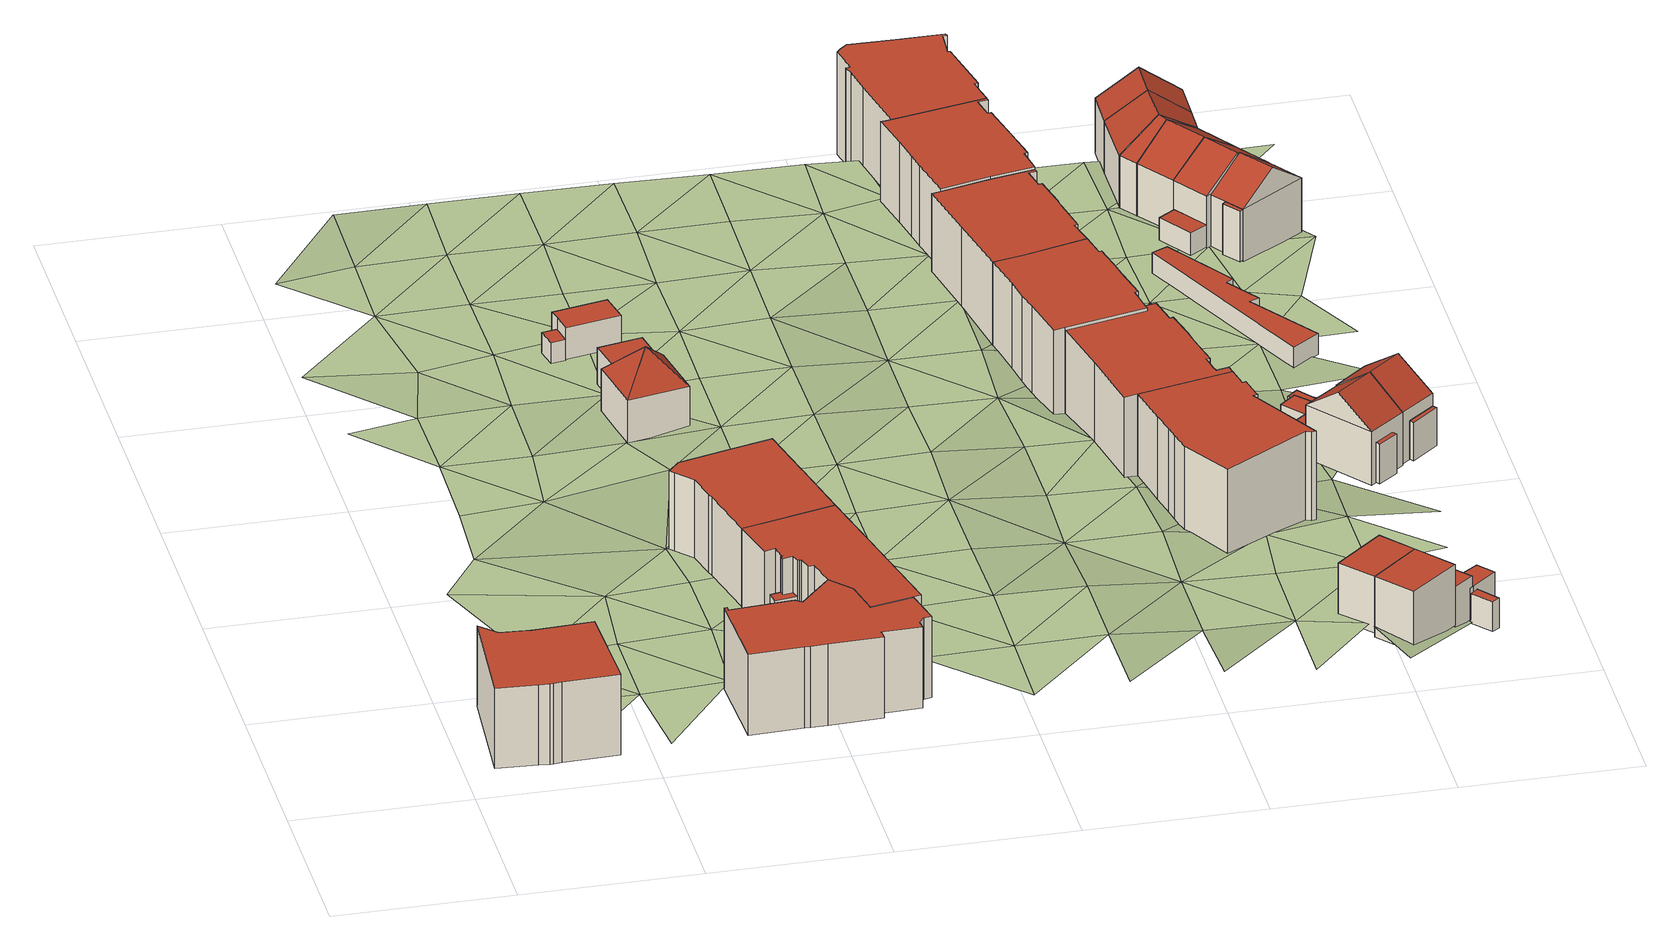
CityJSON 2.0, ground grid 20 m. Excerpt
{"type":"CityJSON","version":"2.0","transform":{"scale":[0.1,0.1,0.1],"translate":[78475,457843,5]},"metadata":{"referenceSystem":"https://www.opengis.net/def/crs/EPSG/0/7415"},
"CityObjects":{
"building1":{"type":"Building","attributes":{"roofType":"1000","RelativeEavesHeight":9.72,"RelativeRidgeHeight":9.72,"AbsoluteEavesHeight":18.19,"AbsoluteRidgeHeight":18.19},"geometry":[{"type":"Solid","lod":"2","boundaries":[[[[0,1,2,3]],[[1,4,5,2]],[[4,6,7,5]],[[6,8,9,7]],[[8,10,11,9]],[[10,12,13,11]],[[12,14,15,13]],[[14,16,17,15]],[[16,18,19,17]],[[18,20,21,19]],[[20,22,23,21]],[[22,24,25,23]],[[24,0,3,25]],[[24,22,20,18,16,14,12,10,8,6,4,1,0]],[[3,2,5,7,9,11,13,15,17,19,21,23,25]]]],"semantics":{"surfaces":[{"type":"WallSurface"},{"type":"RoofSurface","Direction":104.72,"Slope":90},{"type":"GroundSurface"}],"values":[[0,0,0,0,0,0,0,0,0,0,0,0,0,1,2]]}}]},
"building2":{"type":"Building","attributes":{"roofType":"1000","RelativeEavesHeight":9.85,"RelativeRidgeHeight":9.85,"AbsoluteEavesHeight":18.61,"AbsoluteRidgeHeight":18.61},"geometry":[{"type":"Solid","lod":"2","boundaries":[[[[26,27,28,29]],[[27,30,31,28]],[[30,32,33,31]],[[32,34,35,33]],[[34,36,37,35]],[[36,38,39,37]],[[38,40,41,39]],[[40,42,43,41]],[[42,44,45,43]],[[44,46,47,45]],[[46,48,49,47]],[[48,50,51,49]],[[50,52,53,51]],[[52,54,55,53]],[[54,56,57,55]],[[56,58,59,57]],[[58,60,61,59]],[[60,62,63,61]],[[62,64,65,63]],[[64,66,67,65]],[[66,26,29,67]],[[66,64,62,60,58,56,54,52,50,48,46,44,42,40,38,36,34,32,30,27,26]],[[29,28,31,33,35,37,39,41,43,45,47,49,51,53,55,57,59,61,63,65,67]]]],"semantics":{"surfaces":[{"type":"WallSurface"},{"type":"RoofSurface","Direction":0,"Slope":90},{"type":"GroundSurface"}],"values":[[0,0,0,0,0,0,0,0,0,0,0,0,0,0,0,0,0,0,0,0,0,1,2]]}}]},
"building3":{"type":"Building","children":["building3-1","building3-2"]},
"building3-1":{"type":"BuildingPart","attributes":{"roofType":"1000","RelativeEavesHeight":9.56,"RelativeRidgeHeight":9.56,"AbsoluteEavesHeight":18.61,"AbsoluteRidgeHeight":18.61},"parents":["building3"],"geometry":[{"type":"Solid","lod":"2","boundaries":[[[[68,69,70,71]],[[69,72,73,70]],[[72,74,75,73]],[[74,76,77,75]],[[76,78,79,77]],[[78,80,81,79]],[[80,82,83,81]],[[82,84,85,83]],[[84,86,87,85]],[[86,88,89,87]],[[88,66,90,89]],[[66,64,91,90]],[[64,62,92,91]],[[62,60,93,92]],[[60,94,95,93]],[[94,96,97,95]],[[96,98,99,97]],[[98,100,101,99]],[[100,102,103,101]],[[102,104,105,103]],[[104,68,71,105]],[[104,102,100,98,96,94,60,62,64,66,88,86,84,82,80,78,76,74,72,69,68]],[[71,70,73,75,77,79,81,83,85,87,89,90,91,92,93,95,97,99,101,103,105]]]],"semantics":{"surfaces":[{"type":"WallSurface"},{"type":"RoofSurface","Direction":180,"Slope":90},{"type":"GroundSurface"}],"values":[[0,0,0,0,0,0,0,0,0,0,0,0,0,0,0,0,0,0,0,0,0,1,2]]}}]},
"building3-2":{"type":"BuildingPart","attributes":{"roofType":"1000","RelativeEavesHeight":5.04,"RelativeRidgeHeight":5.04,"AbsoluteEavesHeight":14.31,"AbsoluteRidgeHeight":14.31},"parents":["building3"],"geometry":[{"type":"Solid","lod":"2","boundaries":[[[[106,107,108,109]],[[107,110,111,108]],[[110,112,113,111]],[[112,114,115,113]],[[114,116,117,115]],[[116,106,109,117]],[[116,114,112,110,107,106]],[[109,108,111,113,115,117]]]],"semantics":{"surfaces":[{"type":"WallSurface"},{"type":"RoofSurface","Direction":0,"Slope":90},{"type":"GroundSurface"}],"values":[[0,0,0,0,0,0,1,2]]}}]},
"building4":{"type":"Building","attributes":{"roofType":"1000","RelativeEavesHeight":9.37,"RelativeRidgeHeight":9.37,"AbsoluteEavesHeight":18.61,"AbsoluteRidgeHeight":18.61},"geometry":[{"type":"Solid","lod":"2","boundaries":[[[[84,82,118,119]],[[82,120,121,118]],[[120,122,123,121]],[[122,124,125,123]],[[124,126,127,125]],[[126,128,129,127]],[[128,130,131,129]],[[130,132,133,131]],[[132,134,135,133]],[[134,136,137,135]],[[136,138,139,137]],[[138,140,141,139]],[[140,84,119,141]],[[140,138,136,134,132,130,128,126,124,122,120,82,84]],[[119,118,121,123,125,127,129,131,133,135,137,139,141]]]],"semantics":{"surfaces":[{"type":"WallSurface"},{"type":"RoofSurface","Direction":0,"Slope":90},{"type":"GroundSurface"}],"values":[[0,0,0,0,0,0,0,0,0,0,0,0,0,1,2]]}}]},
"building5":{"type":"Building","attributes":{"roofType":"1000","RelativeEavesHeight":3.61,"RelativeRidgeHeight":3.61,"AbsoluteEavesHeight":12.9,"AbsoluteRidgeHeight":12.9},"geometry":[{"type":"Solid","lod":"2","boundaries":[[[[142,143,144,145]],[[143,146,147,144]],[[146,148,149,147]],[[148,142,145,149]],[[148,146,143,142]],[[145,144,147,149]]]],"semantics":{"surfaces":[{"type":"WallSurface"},{"type":"RoofSurface","Direction":0,"Slope":90},{"type":"GroundSurface"}],"values":[[0,0,0,0,1,2]]}}]},
"building6":{"type":"Building","children":["building6-1","building6-2"]},
"building6-1":{"type":"BuildingPart","attributes":{"roofType":"1120","RelativeEavesHeight":5.06,"RelativeRidgeHeight":8.87,"AbsoluteEavesHeight":13.68,"AbsoluteRidgeHeight":17.49},"parents":["building6"],"geometry":[{"type":"Solid","lod":"2","boundaries":[[[[150,151,152,153]],[[151,154,155,152]],[[154,156,157,155]],[[156,150,153,157]],[[151,150,158]],[[154,151,158]],[[156,154,158]],[[150,156,158]],[[153,152,155,157]]]],"semantics":{"surfaces":[{"type":"WallSurface"},{"type":"RoofSurface","Direction":259.05,"Slope":42.78},{"type":"RoofSurface","Direction":349.16,"Slope":42.77},{"type":"RoofSurface","Direction":79.16,"Slope":42.78},{"type":"RoofSurface","Direction":168.69,"Slope":42.77},{"type":"GroundSurface"}],"values":[[0,0,0,0,1,2,3,4,5]]}}]},
"building6-2":{"type":"BuildingPart","attributes":{"roofType":"1000","RelativeEavesHeight":4.38,"RelativeRidgeHeight":4.38,"AbsoluteEavesHeight":13.31,"AbsoluteRidgeHeight":13.31},"parents":["building6"],"geometry":[{"type":"Solid","lod":"2","boundaries":[[[[159,160,161,162]],[[160,163,164,161]],[[163,165,166,164]],[[165,159,162,166]],[[165,163,160,159]],[[162,161,164,166]]]],"semantics":{"surfaces":[{"type":"WallSurface"},{"type":"RoofSurface","Direction":169.07,"Slope":90},{"type":"GroundSurface"}],"values":[[0,0,0,0,1,2]]}}]},
"building7":{"type":"Building","children":["building7-1","building7-2"]},
"building7-1":{"type":"BuildingPart","attributes":{"roofType":"1000","RelativeEavesHeight":3.83,"RelativeRidgeHeight":3.83,"AbsoluteEavesHeight":12.99,"AbsoluteRidgeHeight":12.99},"parents":["building7"],"geometry":[{"type":"Solid","lod":"2","boundaries":[[[[167,168,169,170]],[[168,171,172,169]],[[171,173,174,172]],[[173,175,176,174]],[[175,167,170,176]],[[175,173,171,168,167]],[[170,169,172,174,176]]]],"semantics":{"surfaces":[{"type":"WallSurface"},{"type":"RoofSurface","Direction":0,"Slope":90},{"type":"GroundSurface"}],"values":[[0,0,0,0,0,1,2]]}}]},
"building7-2":{"type":"BuildingPart","attributes":{"roofType":"1000","RelativeEavesHeight":2.48,"RelativeRidgeHeight":2.48,"AbsoluteEavesHeight":11.59,"AbsoluteRidgeHeight":11.59},"parents":["building7"],"geometry":[{"type":"Solid","lod":"2","boundaries":[[[[177,178,179,180]],[[178,181,182,179]],[[181,183,184,182]],[[183,177,180,184]],[[183,181,178,177]],[[180,179,182,184]]]],"semantics":{"surfaces":[{"type":"WallSurface"},{"type":"RoofSurface","Direction":0,"Slope":90},{"type":"GroundSurface"}],"values":[[0,0,0,0,1,2]]}}]},
"building8":{"type":"Building","attributes":{"roofType":"1000","RelativeEavesHeight":12.07,"RelativeRidgeHeight":12.07,"AbsoluteEavesHeight":18.61,"AbsoluteRidgeHeight":18.61},"geometry":[{"type":"Solid","lod":"2","boundaries":[[[[185,186,187,188]],[[186,189,190,187]],[[189,191,192,190]],[[191,193,194,192]],[[193,195,196,194]],[[195,197,198,196]],[[197,199,200,198]],[[199,201,202,200]],[[201,203,204,202]],[[203,205,206,204]],[[205,207,208,206]],[[207,209,210,208]],[[209,211,212,210]],[[211,213,214,212]],[[213,215,216,214]],[[215,217,218,216]],[[217,185,188,218]],[[217,215,213,211,209,207,205,203,201,199,197,195,193,191,189,186,185]],[[188,187,190,192,194,196,198,200,202,204,206,208,210,212,214,216,218]]]],"semantics":{"surfaces":[{"type":"WallSurface"},{"type":"RoofSurface","Direction":0,"Slope":90},{"type":"GroundSurface"}],"values":[[0,0,0,0,0,0,0,0,0,0,0,0,0,0,0,0,0,1,2]]}}]},
"building9":{"type":"Building","attributes":{"roofType":"1000","RelativeEavesHeight":11.74,"RelativeRidgeHeight":11.74,"AbsoluteEavesHeight":18.32,"AbsoluteRidgeHeight":18.32},"geometry":[{"type":"Solid","lod":"2","boundaries":[[[[219,220,221,222]],[[220,223,224,221]],[[223,225,226,224]],[[225,227,228,226]],[[227,229,230,228]],[[229,231,232,230]],[[231,233,234,232]],[[233,235,236,234]],[[235,237,238,236]],[[237,239,240,238]],[[239,241,242,240]],[[241,243,244,242]],[[243,245,246,244]],[[245,247,248,246]],[[247,249,250,248]],[[249,251,252,250]],[[251,219,222,252]],[[251,249,247,245,243,241,239,237,235,233,231,229,227,225,223,220,219]],[[222,221,224,226,228,230,232,234,236,238,240,242,244,246,248,250,252]]]],"semantics":{"surfaces":[{"type":"WallSurface"},{"type":"RoofSurface","Direction":0,"Slope":90},{"type":"GroundSurface"}],"values":[[0,0,0,0,0,0,0,0,0,0,0,0,0,0,0,0,0,1,2]]}}]},
"building10":{"type":"Building","attributes":{"roofType":"1000","RelativeEavesHeight":11.69,"RelativeRidgeHeight":11.69,"AbsoluteEavesHeight":18.32,"AbsoluteRidgeHeight":18.32},"geometry":[{"type":"Solid","lod":"2","boundaries":[[[[253,254,255,256]],[[254,257,258,255]],[[257,259,260,258]],[[259,261,262,260]],[[261,263,264,262]],[[263,265,266,264]],[[265,267,268,266]],[[267,227,228,268]],[[227,225,226,228]],[[225,269,270,226]],[[269,271,272,270]],[[271,273,274,272]],[[273,275,276,274]],[[275,277,278,276]],[[277,279,280,278]],[[279,253,256,280]],[[279,277,275,273,271,269,225,227,267,265,263,261,259,257,254,253]],[[256,255,258,260,262,264,266,268,228,226,270,272,274,276,278,280]]]],"semantics":{"surfaces":[{"type":"WallSurface"},{"type":"RoofSurface","Direction":0,"Slope":90},{"type":"GroundSurface"}],"values":[[0,0,0,0,0,0,0,0,0,0,0,0,0,0,0,0,1,2]]}}]},
"building11":{"type":"Building","attributes":{"roofType":"1000","RelativeEavesHeight":12.25,"RelativeRidgeHeight":12.25,"AbsoluteEavesHeight":18.61,"AbsoluteRidgeHeight":18.61},"geometry":[{"type":"Solid","lod":"2","boundaries":[[[[203,201,281,282]],[[201,199,283,281]],[[199,284,285,283]],[[284,286,287,285]],[[286,288,289,287]],[[288,290,291,289]],[[290,292,293,291]],[[292,294,295,293]],[[294,296,297,295]],[[296,298,299,297]],[[298,300,301,299]],[[300,302,303,301]],[[302,304,305,303]],[[304,306,307,305]],[[306,308,309,307]],[[308,310,311,309]],[[310,203,282,311]],[[310,308,306,304,302,300,298,296,294,292,290,288,286,284,199,201,203]],[[282,281,283,285,287,289,291,293,295,297,299,301,303,305,307,309,311]]]],"semantics":{"surfaces":[{"type":"WallSurface"},{"type":"RoofSurface","Direction":0,"Slope":90},{"type":"GroundSurface"}],"values":[[0,0,0,0,0,0,0,0,0,0,0,0,0,0,0,0,0,1,2]]}}]},
"building12":{"type":"Building","attributes":{"roofType":"1000","RelativeEavesHeight":12.56,"RelativeRidgeHeight":12.56,"AbsoluteEavesHeight":18.91,"AbsoluteRidgeHeight":18.91},"geometry":[{"type":"Solid","lod":"2","boundaries":[[[[312,313,291,293]],[[313,314,289,291]],[[314,315,316,289]],[[315,317,318,316]],[[317,319,320,318]],[[319,321,322,320]],[[321,323,324,322]],[[323,325,326,324]],[[325,327,328,326]],[[327,329,330,328]],[[329,331,332,330]],[[331,333,334,332]],[[333,335,336,334]],[[335,337,338,336]],[[337,339,340,338]],[[339,341,342,340]],[[341,312,293,342]],[[341,339,337,335,333,331,329,327,325,323,321,319,317,315,314,313,312]],[[293,291,289,316,318,320,322,324,326,328,330,332,334,336,338,340,342]]]],"semantics":{"surfaces":[{"type":"WallSurface"},{"type":"RoofSurface","Direction":0,"Slope":90},{"type":"GroundSurface"}],"values":[[0,0,0,0,0,0,0,0,0,0,0,0,0,0,0,0,0,1,2]]}}]},
"building13":{"type":"Building","children":["building13-1","building13-2","building13-3"]},
"building13-1":{"type":"BuildingPart","attributes":{"roofType":"1000","RelativeEavesHeight":6.79,"RelativeRidgeHeight":6.79,"AbsoluteEavesHeight":14.3,"AbsoluteRidgeHeight":14.3},"parents":["building13"],"geometry":[{"type":"Solid","lod":"2","boundaries":[[[[343,344,345,346]],[[344,347,348,345]],[[347,349,350,348]],[[349,343,346,350]],[[349,347,344,343]],[[346,345,348,350]]]],"semantics":{"surfaces":[{"type":"WallSurface"},{"type":"RoofSurface","Direction":0,"Slope":90},{"type":"GroundSurface"}],"values":[[0,0,0,0,1,2]]}}]},
"building13-2":{"type":"BuildingPart","attributes":{"roofType":"1000","RelativeEavesHeight":3.39,"RelativeRidgeHeight":3.39,"AbsoluteEavesHeight":10.38,"AbsoluteRidgeHeight":10.38},"parents":["building13"],"geometry":[{"type":"Solid","lod":"2","boundaries":[[[[351,352,353,354]],[[352,355,356,353]],[[355,357,358,356]],[[357,351,354,358]],[[357,355,352,351]],[[354,353,356,358]]]],"semantics":{"surfaces":[{"type":"WallSurface"},{"type":"RoofSurface","Direction":0,"Slope":90},{"type":"GroundSurface"}],"values":[[0,0,0,0,1,2]]}}]},
"building13-3":{"type":"BuildingPart","attributes":{"roofType":"1000","RelativeEavesHeight":4.45,"RelativeRidgeHeight":4.45,"AbsoluteEavesHeight":11.6,"AbsoluteRidgeHeight":11.6},"parents":["building13"],"geometry":[{"type":"Solid","lod":"2","boundaries":[[[[359,360,361,362]],[[360,363,364,361]],[[363,365,366,364]],[[365,359,362,366]],[[365,363,360,359]],[[362,361,364,366]]]],"semantics":{"surfaces":[{"type":"WallSurface"},{"type":"RoofSurface","Direction":0,"Slope":90},{"type":"GroundSurface"}],"values":[[0,0,0,0,1,2]]}}]},
"building14":{"type":"Building","attributes":{"roofType":"1000","RelativeEavesHeight":12.27,"RelativeRidgeHeight":12.27,"AbsoluteEavesHeight":18.91,"AbsoluteRidgeHeight":18.91},"geometry":[{"type":"Solid","lod":"2","boundaries":[[[[367,325,368,369]],[[325,323,370,368]],[[323,371,372,370]],[[371,373,374,372]],[[373,375,376,374]],[[375,377,378,376]],[[377,379,380,378]],[[379,381,382,380]],[[381,383,384,382]],[[383,385,386,384]],[[385,387,388,386]],[[387,389,390,388]],[[389,391,392,390]],[[391,393,394,392]],[[393,395,396,394]],[[395,397,398,396]],[[397,399,400,398]],[[399,401,402,400]],[[401,367,369,402]],[[401,399,397,395,393,391,389,387,385,383,381,379,377,375,373,371,323,325,367]],[[369,368,370,372,374,376,378,380,382,384,386,388,390,392,394,396,398,400,402]]]],"semantics":{"surfaces":[{"type":"WallSurface"},{"type":"RoofSurface","Direction":0,"Slope":90},{"type":"GroundSurface"}],"values":[[0,0,0,0,0,0,0,0,0,0,0,0,0,0,0,0,0,0,0,1,2]]}}]},
"building15":{"type":"Building","children":["building15-1","building15-2","building15-3","building15-4","building15-5","building15-6"]},
"building15-1":{"type":"BuildingPart","attributes":{"roofType":"1000","RelativeEavesHeight":7.33,"RelativeRidgeHeight":7.33,"AbsoluteEavesHeight":14.3,"AbsoluteRidgeHeight":14.3},"parents":["building15"],"geometry":[{"type":"Solid","lod":"2","boundaries":[[[[403,343,404,405]],[[343,349,406,404]],[[349,407,408,406]],[[407,403,405,408]],[[407,349,343,403]],[[405,404,406,408]]]],"semantics":{"surfaces":[{"type":"WallSurface"},{"type":"RoofSurface","Direction":0,"Slope":90},{"type":"GroundSurface"}],"values":[[0,0,0,0,1,2]]}}]},
"building15-2":{"type":"BuildingPart","attributes":{"roofType":"1000","RelativeEavesHeight":5.06,"RelativeRidgeHeight":5.06,"AbsoluteEavesHeight":11.6,"AbsoluteRidgeHeight":11.6},"parents":["building15"],"geometry":[{"type":"Solid","lod":"2","boundaries":[[[[365,363,409,410]],[[363,411,412,409]],[[411,413,414,412]],[[413,365,410,414]],[[413,411,363,365]],[[410,409,412,414]]]],"semantics":{"surfaces":[{"type":"WallSurface"},{"type":"RoofSurface","Direction":0,"Slope":90},{"type":"GroundSurface"}],"values":[[0,0,0,0,1,2]]}}]},
"building15-3":{"type":"BuildingPart","attributes":{"roofType":"1000","RelativeEavesHeight":3.86,"RelativeRidgeHeight":3.86,"AbsoluteEavesHeight":10.39,"AbsoluteRidgeHeight":10.39},"parents":["building15"],"geometry":[{"type":"Solid","lod":"2","boundaries":[[[[415,416,412,417]],[[416,418,419,412]],[[418,420,421,419]],[[420,415,417,421]],[[420,418,416,415]],[[417,412,419,421]]]],"semantics":{"surfaces":[{"type":"WallSurface"},{"type":"RoofSurface","Direction":0,"Slope":90},{"type":"GroundSurface"}],"values":[[0,0,0,0,1,2]]}}]},
"building15-4":{"type":"BuildingPart","attributes":{"roofType":"1000","RelativeEavesHeight":4.02,"RelativeRidgeHeight":4.02,"AbsoluteEavesHeight":10.39,"AbsoluteRidgeHeight":10.39},"parents":["building15"],"geometry":[{"type":"Solid","lod":"2","boundaries":[[[[422,423,424,425]],[[423,426,427,424]],[[426,418,428,427]],[[418,422,425,428]],[[418,426,423,422]],[[425,424,427,428]]]],"semantics":{"surfaces":[{"type":"WallSurface"},{"type":"RoofSurface","Direction":0,"Slope":90},{"type":"GroundSurface"}],"values":[[0,0,0,0,1,2]]}}]},
"building15-5":{"type":"BuildingPart","attributes":{"roofType":"1000","RelativeEavesHeight":3.58,"RelativeRidgeHeight":3.58,"AbsoluteEavesHeight":9.78,"AbsoluteRidgeHeight":9.78},"parents":["building15"],"geometry":[{"type":"Solid","lod":"2","boundaries":[[[[429,430,431,432]],[[430,433,434,431]],[[433,435,436,434]],[[435,429,432,436]],[[435,433,430,429]],[[432,431,434,436]]]],"semantics":{"surfaces":[{"type":"WallSurface"},{"type":"RoofSurface","Direction":0,"Slope":90},{"type":"GroundSurface"}],"values":[[0,0,0,0,1,2]]}}]},
"building15-6":{"type":"BuildingPart","attributes":{"roofType":"1000","RelativeEavesHeight":3.43,"RelativeRidgeHeight":3.43,"AbsoluteEavesHeight":10.38,"AbsoluteRidgeHeight":10.38},"parents":["building15"],"geometry":[{"type":"Solid","lod":"2","boundaries":[[[[357,355,356,358]],[[355,437,438,356]],[[437,439,440,438]],[[439,357,358,440]],[[439,437,355,357]],[[358,356,438,440]]]],"semantics":{"surfaces":[{"type":"WallSurface"},{"type":"RoofSurface","Direction":0,"Slope":90},{"type":"GroundSurface"}],"values":[[0,0,0,0,1,2]]}}]},
"building16":{"type":"Building","children":["building16-1","building16-2","building16-3","building16-4"]},
"building16-1":{"type":"BuildingPart","attributes":{"roofType":"1000","RelativeEavesHeight":3.9,"RelativeRidgeHeight":3.9,"AbsoluteEavesHeight":10.85,"AbsoluteRidgeHeight":10.85},"parents":["building16"],"geometry":[{"type":"Solid","lod":"2","boundaries":[[[[441,442,443,444]],[[442,445,446,443]],[[445,447,448,446]],[[447,441,444,448]],[[447,445,442,441]],[[444,443,446,448]]]],"semantics":{"surfaces":[{"type":"WallSurface"},{"type":"RoofSurface","Direction":0,"Slope":90},{"type":"GroundSurface"}],"values":[[0,0,0,0,1,2]]}}]},
"building16-2":{"type":"BuildingPart","attributes":{"roofType":"1030","RelativeEavesHeight":6.4,"RelativeRidgeHeight":9.7,"AbsoluteEavesHeight":13.35,"AbsoluteRidgeHeight":16.65},"parents":["building16"],"geometry":[{"type":"Solid","lod":"2","boundaries":[[[[449,450,448,444]],[[450,451,452,448]],[[451,453,454,452]],[[453,449,444,454]],[[451,450,455]],[[449,453,456]],[[450,449,456,455]],[[453,451,455,456]],[[444,448,452,454]]]],"semantics":{"surfaces":[{"type":"WallSurface"},{"type":"RoofSurface","Direction":321.56,"Slope":53.16},{"type":"RoofSurface","Direction":141.35,"Slope":53.16},{"type":"GroundSurface"}],"values":[[0,0,0,0,0,0,1,2,3]]}}]},
"building16-3":{"type":"BuildingPart","attributes":{"roofType":"1000","RelativeEavesHeight":4.85,"RelativeRidgeHeight":4.85,"AbsoluteEavesHeight":11.91,"AbsoluteRidgeHeight":11.91},"parents":["building16"],"geometry":[{"type":"Solid","lod":"2","boundaries":[[[[457,458,459,460]],[[458,461,462,459]],[[461,463,464,462]],[[463,457,460,464]],[[463,461,458,457]],[[460,459,462,464]]]],"semantics":{"surfaces":[{"type":"WallSurface"},{"type":"RoofSurface","Direction":0,"Slope":90},{"type":"GroundSurface"}],"values":[[0,0,0,0,1,2]]}}]},
"building16-4":{"type":"BuildingPart","attributes":{"roofType":"1000","RelativeEavesHeight":3.12,"RelativeRidgeHeight":3.12,"AbsoluteEavesHeight":10.19,"AbsoluteRidgeHeight":10.19},"parents":["building16"],"geometry":[{"type":"Solid","lod":"2","boundaries":[[[[465,466,467,468]],[[466,469,470,467]],[[469,471,472,470]],[[471,473,474,472]],[[473,465,468,474]],[[473,471,469,466,465]],[[468,467,470,472,474]]]],"semantics":{"surfaces":[{"type":"WallSurface"},{"type":"RoofSurface","Direction":0,"Slope":90},{"type":"GroundSurface"}],"values":[[0,0,0,0,0,1,2]]}}]},
"building17":{"type":"Building","children":["building17-1","building17-2","building17-3","building17-4"]},
"building17-1":{"type":"BuildingPart","attributes":{"roofType":"1000","RelativeEavesHeight":4.31,"RelativeRidgeHeight":4.31,"AbsoluteEavesHeight":11.48,"AbsoluteRidgeHeight":11.48},"parents":["building17"],"geometry":[{"type":"Solid","lod":"2","boundaries":[[[[475,476,477,478]],[[476,479,480,477]],[[479,481,482,480]],[[481,475,478,482]],[[481,479,476,475]],[[478,477,480,482]]]],"semantics":{"surfaces":[{"type":"WallSurface"},{"type":"RoofSurface","Direction":0,"Slope":90},{"type":"GroundSurface"}],"values":[[0,0,0,0,1,2]]}}]},
"building17-2":{"type":"BuildingPart","attributes":{"roofType":"1000","RelativeEavesHeight":2.87,"RelativeRidgeHeight":2.87,"AbsoluteEavesHeight":9.78,"AbsoluteRidgeHeight":9.78},"parents":["building17"],"geometry":[{"type":"Solid","lod":"2","boundaries":[[[[483,484,485,486]],[[484,487,488,485]],[[487,489,490,488]],[[489,491,492,490]],[[491,493,494,492]],[[493,495,496,494]],[[495,497,498,496]],[[497,499,500,498]],[[499,501,502,500]],[[501,503,504,502]],[[503,483,486,504]],[[503,501,499,497,495,493,491,489,487,484,483]],[[486,485,488,490,492,494,496,498,500,502,504]]]],"semantics":{"surfaces":[{"type":"WallSurface"},{"type":"RoofSurface","Direction":180,"Slope":90},{"type":"GroundSurface"}],"values":[[0,0,0,0,0,0,0,0,0,0,0,1,2]]}}]},
"building17-3":{"type":"BuildingPart","attributes":{"roofType":"1000","RelativeEavesHeight":4.63,"RelativeRidgeHeight":4.63,"AbsoluteEavesHeight":11.91,"AbsoluteRidgeHeight":11.91},"parents":["building17"],"geometry":[{"type":"Solid","lod":"2","boundaries":[[[[505,506,507,508]],[[506,509,510,507]],[[509,511,512,510]],[[511,505,508,512]],[[511,509,506,505]],[[508,507,510,512]]]],"semantics":{"surfaces":[{"type":"WallSurface"},{"type":"RoofSurface","Direction":0,"Slope":90},{"type":"GroundSurface"}],"values":[[0,0,0,0,1,2]]}}]},
"building17-4":{"type":"BuildingPart","attributes":{"roofType":"1030","RelativeEavesHeight":6.18,"RelativeRidgeHeight":9.48,"AbsoluteEavesHeight":13.35,"AbsoluteRidgeHeight":16.65},"parents":["building17"],"geometry":[{"type":"Solid","lod":"2","boundaries":[[[[513,451,514,515]],[[451,516,478,514]],[[516,517,518,478]],[[517,513,515,518]],[[516,451,519]],[[513,517,520]],[[451,513,520,519]],[[517,516,519,520]],[[515,514,478,518]]]],"semantics":{"surfaces":[{"type":"WallSurface"},{"type":"RoofSurface","Direction":140.79,"Slope":53.66},{"type":"RoofSurface","Direction":320.32,"Slope":53.66},{"type":"GroundSurface"}],"values":[[0,0,0,0,0,0,1,2,3]]}}]},
"building18":{"type":"Building","attributes":{"roofType":"1000","RelativeEavesHeight":2.44,"RelativeRidgeHeight":2.44,"AbsoluteEavesHeight":8.48,"AbsoluteRidgeHeight":8.48},"geometry":[{"type":"Solid","lod":"2","boundaries":[[[[521,522,523,524]],[[522,525,526,523]],[[525,527,528,526]],[[527,529,530,528]],[[529,531,532,530]],[[531,533,534,532]],[[533,535,536,534]],[[535,521,524,536]],[[535,533,531,529,527,525,522,521]],[[524,523,526,528,530,532,534,536]]]],"semantics":{"surfaces":[{"type":"WallSurface"},{"type":"RoofSurface","Direction":0,"Slope":90},{"type":"GroundSurface"}],"values":[[0,0,0,0,0,0,0,0,1,2]]}}]},
"building19":{"type":"Building","children":["building19-1","building19-2"]},
"building19-1":{"type":"BuildingPart","attributes":{"roofType":"1030","RelativeEavesHeight":6.57,"RelativeRidgeHeight":9.76,"AbsoluteEavesHeight":12.1,"AbsoluteRidgeHeight":15.29},"parents":["building19"],"geometry":[{"type":"Solid","lod":"2","boundaries":[[[[537,538,539,540]],[[538,541,542,539]],[[541,543,544,542]],[[543,537,540,544]],[[541,538,545]],[[537,543,546]],[[538,537,546,545]],[[543,541,545,546]],[[540,539,542,544]]]],"semantics":{"surfaces":[{"type":"WallSurface"},{"type":"RoofSurface","Direction":270.07,"Slope":54.99},{"type":"RoofSurface","Direction":90.62,"Slope":54.94},{"type":"GroundSurface"}],"values":[[0,0,0,0,0,0,1,2,3]]}}]},
"building19-2":{"type":"BuildingPart","attributes":{"roofType":"1030","RelativeEavesHeight":6.51,"RelativeRidgeHeight":9.7,"AbsoluteEavesHeight":12.1,"AbsoluteRidgeHeight":15.29},"parents":["building19"],"geometry":[{"type":"Solid","lod":"2","boundaries":[[[[547,537,548,549]],[[537,543,550,548]],[[543,551,552,550]],[[551,547,549,552]],[[543,537,546]],[[547,551,553]],[[537,547,553,546]],[[551,543,546,553]],[[549,548,550,552]]]],"semantics":{"surfaces":[{"type":"WallSurface"},{"type":"RoofSurface","Direction":236.57,"Slope":56.31},{"type":"RoofSurface","Direction":62.44,"Slope":56.39},{"type":"GroundSurface"}],"values":[[0,0,0,0,0,0,1,2,3]]}}]},
"building20":{"type":"Building","attributes":{"roofType":"1030","RelativeEavesHeight":6.51,"RelativeRidgeHeight":9.69,"AbsoluteEavesHeight":12.1,"AbsoluteRidgeHeight":15.29},"geometry":[{"type":"Solid","lod":"2","boundaries":[[[[554,547,549,555]],[[547,551,552,549]],[[551,556,557,552]],[[556,554,555,557]],[[551,547,553]],[[554,556,558]],[[547,554,558,553]],[[556,551,553,558]],[[555,549,552,557]]]],"semantics":{"surfaces":[{"type":"WallSurface"},{"type":"RoofSurface","Direction":235.72,"Slope":56.1},{"type":"RoofSurface","Direction":55.79,"Slope":56.1},{"type":"GroundSurface"}],"values":[[0,0,0,0,0,0,1,2,3]]}}]},
"building21":{"type":"Building","children":["building21-1","building21-2"]},
"building21-1":{"type":"BuildingPart","attributes":{"roofType":"1030","RelativeEavesHeight":6.51,"RelativeRidgeHeight":9.69,"AbsoluteEavesHeight":12.1,"AbsoluteRidgeHeight":15.29},"parents":["building21"],"geometry":[{"type":"Solid","lod":"2","boundaries":[[[[556,559,560,557]],[[559,561,562,560]],[[561,554,555,562]],[[554,556,557,555]],[[561,559,563]],[[556,554,558]],[[559,556,558,563]],[[554,561,563,558]],[[557,560,562,555]]]],"semantics":{"surfaces":[{"type":"WallSurface"},{"type":"RoofSurface","Direction":55.81,"Slope":56.08},{"type":"RoofSurface","Direction":235.78,"Slope":56.08},{"type":"GroundSurface"}],"values":[[0,0,0,0,0,0,1,2,3]]}}]},
"building21-2":{"type":"BuildingPart","attributes":{"roofType":"1000","RelativeEavesHeight":2.61,"RelativeRidgeHeight":2.61,"AbsoluteEavesHeight":8.66,"AbsoluteRidgeHeight":8.66},"parents":["building21"],"geometry":[{"type":"Solid","lod":"2","boundaries":[[[[564,565,566,567]],[[565,568,569,566]],[[568,570,571,569]],[[570,564,567,571]],[[570,568,565,564]],[[567,566,569,571]]]],"semantics":{"surfaces":[{"type":"WallSurface"},{"type":"RoofSurface","Direction":0,"Slope":90},{"type":"GroundSurface"}],"values":[[0,0,0,0,1,2]]}}]},
"building22":{"type":"Building","attributes":{"roofType":"1030","RelativeEavesHeight":6.59,"RelativeRidgeHeight":9.78,"AbsoluteEavesHeight":12.1,"AbsoluteRidgeHeight":15.29},"geometry":[{"type":"Solid","lod":"2","boundaries":[[[[538,572,573,539]],[[572,574,575,573]],[[574,541,542,575]],[[541,538,539,542]],[[574,572,576]],[[538,541,545]],[[572,538,545,576]],[[541,574,576,545]],[[539,573,575,542]]]],"semantics":{"surfaces":[{"type":"WallSurface"},{"type":"RoofSurface","Direction":271.04,"Slope":55.09},{"type":"RoofSurface","Direction":91.12,"Slope":55.11},{"type":"GroundSurface"}],"values":[[0,0,0,0,0,0,1,2,3]]}}]},
"building23":{"type":"Building","children":["building23-1","building23-2"]},
"building23-1":{"type":"BuildingPart","attributes":{"roofType":"1030","RelativeEavesHeight":6.47,"RelativeRidgeHeight":9.66,"AbsoluteEavesHeight":12.1,"AbsoluteRidgeHeight":15.29},"parents":["building23"],"geometry":[{"type":"Solid","lod":"2","boundaries":[[[[577,578,579,580]],[[578,581,582,579]],[[581,583,584,582]],[[583,577,580,584]],[[581,578,585]],[[577,583,586]],[[578,577,586,585]],[[583,581,585,586]],[[580,579,582,584]]]],"semantics":{"surfaces":[{"type":"WallSurface"},{"type":"RoofSurface","Direction":55.54,"Slope":54.31},{"type":"RoofSurface","Direction":234.99,"Slope":54.3},{"type":"GroundSurface"}],"values":[[0,0,0,0,0,0,1,2,3]]}}]},
"building23-2":{"type":"BuildingPart","attributes":{"roofType":"1000","RelativeEavesHeight":6.11,"RelativeRidgeHeight":6.11,"AbsoluteEavesHeight":12.1,"AbsoluteRidgeHeight":12.1},"parents":["building23"],"geometry":[{"type":"Solid","lod":"2","boundaries":[[[[581,587,588,589]],[[587,590,591,588]],[[590,592,593,591]],[[592,581,589,593]],[[592,590,587,581]],[[589,588,591,593]]]],"semantics":{"surfaces":[{"type":"WallSurface"},{"type":"RoofSurface","Direction":0,"Slope":90},{"type":"GroundSurface"}],"values":[[0,0,0,0,1,2]]}}]},
"terrain1":{"type":"TINRelief","geometry":[{"type":"CompositeSurface","lod":"2","boundaries":[[[594,595,596]],[[597,594,596]],[[598,597,599]],[[597,596,600]],[[601,598,599]],[[597,600,599]],[[596,602,603]],[[604,601,605]],[[600,596,603]],[[606,607,608]],[[607,604,605]],[[609,608,610]],[[601,599,611]],[[599,600,612]],[[600,603,612]],[[605,601,611]],[[609,610,613]],[[608,607,614]],[[607,605,615]],[[599,612,616]],[[603,617,618]],[[607,615,614]],[[610,608,614]],[[619,613,620]],[[599,616,611]],[[612,603,621]],[[619,620,622]],[[613,610,623]],[[603,618,621]],[[615,605,624]],[[610,614,623]],[[605,611,625]],[[620,613,626]],[[616,612,627]],[[613,623,628]],[[614,615,629]],[[611,616,627]],[[612,621,627]],[[605,625,624]],[[613,628,626]],[[623,614,629]],[[622,620,630]],[[618,631,632]],[[615,624,629]],[[621,618,632]],[[620,626,630]],[[611,633,625]],[[628,623,634]],[[611,627,635]],[[611,635,633]],[[623,629,634]],[[621,636,627]],[[621,632,636]],[[624,625,637]],[[629,624,637]],[[626,628,638]],[[628,634,639]],[[625,633,637]],[[628,639,638]],[[630,626,640]],[[627,636,641]],[[635,627,642]],[[634,629,643]],[[629,637,644]],[[636,632,645]],[[626,638,640]],[[627,641,642]],[[633,635,646]],[[632,647,645]],[[629,644,643]],[[639,634,648]],[[635,642,646]],[[641,636,649]],[[637,633,650]],[[638,639,648]],[[636,645,649]],[[634,643,648]],[[633,646,650]],[[644,637,651]],[[642,641,652]],[[641,649,653]],[[643,644,651]],[[640,638,654]],[[645,647,655]],[[637,650,651]],[[638,648,656]],[[646,642,652]],[[641,653,652]],[[638,656,654]],[[649,645,657]],[[648,643,658]],[[643,651,659]],[[650,646,660]],[[645,655,657]],[[646,652,661]],[[656,648,658]],[[653,649,662]],[[643,659,658]],[[646,661,660]],[[652,653,662]],[[651,650,663]],[[649,657,662]],[[659,651,663]],[[655,664,665]],[[654,656,666]],[[656,658,667]],[[650,660,663]],[[661,652,668]],[[652,662,669]],[[656,667,666]],[[657,655,670]],[[658,659,671]],[[652,669,668]],[[659,663,672]],[[660,661,673]],[[662,657,670]],[[655,665,670]],[[659,672,671]],[[663,660,673]],[[667,658,674]],[[661,668,673]],[[669,662,675]],[[666,667,674]],[[658,671,674]],[[662,670,676]],[[665,677,678]],[[672,663,679]],[[668,669,680]],[[663,673,681]],[[662,676,675]],[[670,665,678]],[[673,668,680]],[[663,681,679]],[[669,675,680]],[[666,674,682]],[[671,672,683]],[[674,671,683]],[[672,679,683]],[[676,670,684]],[[670,678,685]],[[682,674,686]],[[670,685,684]],[[681,673,687]],[[678,688,689]],[[673,680,690]],[[674,683,686]],[[675,676,691]],[[680,675,692]],[[679,681,693]],[[682,686,694]],[[676,684,691]],[[673,690,687]],[[685,678,695]],[[683,679,696]],[[678,689,695]],[[681,687,693]],[[675,691,692]],[[680,692,690]],[[684,685,695]],[[686,683,697]],[[679,693,696]],[[694,686,698]],[[691,684,699]],[[683,696,697]],[[689,700,701]],[[684,695,699]],[[690,692,702]],[[687,690,703]],[[695,689,701]],[[686,697,698]],[[692,691,704]],[[690,702,703]],[[693,687,705]],[[691,699,706]],[[702,692,704]],[[696,693,707]],[[687,703,705]],[[691,706,704]],[[699,695,708]],[[693,705,707]],[[697,696,709]],[[702,704,710]],[[703,702,711]],[[706,699,712]],[[696,707,709]],[[705,703,711]],[[698,697,713]],[[702,710,711]],[[704,706,714]],[[697,709,713]],[[710,704,714]],[[707,705,715]],[[705,711,716]],[[709,707,715]],[[705,716,715]],[[711,710,717]],[[716,711,718]],[[713,709,719]],[[709,715,720]],[[711,721,718]],[[709,720,719]],[[715,716,722]],[[716,718,722]],[[720,715,722]],[[719,720,723]]]}]}
},
"vertices":[
[156,6,132],[93,4,132],[93,4,35],[156,6,35],[84,3,132],[84,3,35],[80,3,132],[80,3,35],[68,4,132],[68,4,35],[22,7,132],[22,7,35],[32,135,132],[32,135,35],[51,117,132],[51,117,35],[80,115,132],[80,115,35],[84,114,132],[84,114,35],[85,114,132],[85,114,35],[86,114,132],[86,114,35],[153,117,132],[153,117,35],
[495,44,136],[486,42,136],[486,42,38],[495,44,38],[480,34,136],[480,34,38],[481,25,136],[481,25,38],[437,24,136],[437,24,38],[438,14,136],[438,14,38],[378,12,136],[378,12,38],[359,12,136],[359,12,38],[353,12,136],[353,12,38],[292,10,136],[292,10,38],[289,108,136],[289,108,38],[292,108,136],[292,108,38],[292,103,136],[292,103,38],[360,107,136],[360,107,38],[364,107,136],[364,107,38],[371,102,136],[371,102,38],[406,140,136],[406,140,38],[406,141,136],[406,141,38],[428,117,136],[428,117,38],[437,76,136],[437,76,38],[485,86,136],[485,86,38],
[381,194,136],[370,192,136],[370,192,41],[381,194,41],[369,197,136],[369,197,41],[371,198,136],[371,198,41],[370,199,136],[370,199,41],[367,214,136],[367,214,41],[355,211,136],[355,211,41],[342,262,136],[342,262,41],[447,287,136],[447,287,41],[466,208,136],[466,208,41],[494,89,136],[494,89,41],[485,86,41],[437,76,41],[428,117,41],[406,141,41],[399,172,136],[399,172,41],[392,171,136],[392,171,41],[388,185,136],[388,185,41],[386,184,136],[386,184,41],[386,186,136],[386,186,41],[384,185,136],[384,185,41],
[359,181,93],[357,195,93],[357,195,43],[359,181,43],[369,197,93],[369,197,43],[370,192,93],[370,192,43],[381,194,93],[381,194,43],[384,185,93],[384,185,43],
[342,262,42],[447,287,42],[326,330,136],[326,330,42],[324,337,136],[324,337,42],[316,369,136],[316,369,42],[299,387,136],[299,387,42],[294,392,136],[294,392,42],[307,407,136],[307,407,42],[362,421,136],[362,421,42],[413,433,136],[413,433,42],[428,369,136],[428,369,42],[430,362,136],[430,362,42],[434,344,136],[434,344,42],
[413,433,79],[362,421,79],[362,421,43],[413,433,43],[355,448,79],[355,448,43],[399,492,79],[399,492,43],
[302,622,87],[289,691,87],[289,691,36],[302,622,36],[358,705,87],[358,705,36],[371,636,87],[371,636,36],[330,663,125],
[305,694,83],[296,741,83],[296,741,39],[305,694,39],[346,751,83],[346,751,39],[355,704,83],[355,704,39],
[270,815,80],[267,827,80],[267,827,42],[270,815,42],[329,839,80],[329,839,42],[336,804,80],[336,804,42],[274,792,80],[274,792,42],
[258,789,66],[253,812,66],[253,812,41],[258,789,41],[270,815,66],[270,815,41],[274,792,66],[274,792,41],
[849,617,136],[851,607,136],[851,607,15],[849,617,15],[759,587,136],[759,587,15],[746,584,136],[746,584,15],[735,636,136],[735,636,15],[730,660,136],[730,660,15],[725,687,136],[725,687,15],[715,734,136],[715,734,15],[750,741,136],[750,741,15],[821,759,136],[821,759,15],[827,731,136],[827,731,15],[830,731,136],[830,731,15],[838,695,136],[838,695,15],[840,683,136],[840,683,15],[841,678,136],[841,678,15],[849,642,136],[849,642,15],[845,641,136],[845,641,15],
[892,479,133],[894,473,133],[894,473,16],[892,479,16],[908,476,133],[908,476,16],[910,467,133],[910,467,16],[804,444,133],[804,444,16],[789,440,133],[789,440,16],[774,515,133],[774,515,16],[759,587,133],[759,587,16],[851,607,133],[851,607,16],[849,617,133],[849,617,16],[863,620,133],[863,620,16],[870,587,133],[870,587,16],[874,588,133],[874,588,16],[882,553,133],[882,553,16],[885,536,133],[885,536,16],[893,498,133],[893,498,16],[889,497,133],[889,497,16],
[968,329,133],[963,328,133],[963,328,16],[968,329,16],[957,331,133],[957,331,16],[861,273,133],[861,273,16],[828,329,133],[828,329,16],[823,353,133],[823,353,16],[820,368,133],[820,368,16],[814,393,133],[814,393,16],[915,443,133],[915,443,16],[919,444,133],[919,444,16],[924,419,133],[924,419,16],[925,415,133],[925,415,16],[920,414,133],[920,414,16],[928,400,133],[928,400,16],
[750,741,14],[821,759,14],[715,734,14],[699,809,136],[699,809,14],[684,884,136],[684,884,14],[694,886,136],[694,886,14],[750,899,136],[750,899,14],[799,908,136],[799,908,14],[800,904,136],[800,904,14],[791,902,136],[791,902,14],[796,878,136],[796,878,14],[800,878,136],[800,878,14],[808,841,136],[808,841,14],[809,834,136],[809,834,14],[810,828,136],[810,828,14],[818,789,136],[818,789,14],[814,788,136],[814,788,14],
[799,908,139],[750,899,139],[694,886,139],[683,936,139],[683,936,14],[679,957,139],[679,957,14],[673,987,139],[673,987,14],[663,1033,139],[663,1033,14],[675,1035,139],[675,1035,14],[781,1056,139],[781,1056,14],[781,1055,139],[781,1055,14],[782,1052,139],[782,1052,14],[770,1050,139],[770,1050,14],[775,1026,139],[775,1026,14],[779,1026,139],[779,1026,14],[790,977,139],[790,977,14],[798,938,139],[798,938,14],[794,937,139],[794,937,14],
[977,93,93],[946,128,93],[946,128,25],[977,93,25],[1000,174,93],[1000,174,25],[1030,139,93],[1030,139,25],
[1047,162,54],[1061,173,54],[1061,173,20],[1047,162,20],[1064,169,54],[1064,169,20],[1051,157,54],[1051,157,20],
[1000,174,66],[1021,192,66],[1021,192,21],[1000,174,21],[1051,157,66],[1051,157,21],[1030,139,66],[1030,139,21],
[778,1070,139],[781,1056,16],[778,1070,16],[675,1035,16],[661,1105,139],[661,1105,16],[655,1137,139],[655,1137,16],[652,1148,139],[652,1148,16],[657,1149,139],[657,1149,16],[650,1181,139],[650,1181,16],[655,1187,139],[655,1187,16],[663,1194,139],[663,1194,16],[715,1193,139],[715,1193,16],[768,1193,139],[768,1193,16],[769,1189,139],[769,1189,16],[764,1189,139],[764,1189,16],[762,1158,139],[762,1158,16],[765,1157,139],[765,1157,16],[771,1127,139],[771,1127,16],[779,1088,139],[779,1088,16],[775,1087,139],[775,1087,16],
[1010,54,93],[977,93,20],[1010,54,20],[1030,139,20],[1064,98,93],[1064,98,20],
[1051,157,15],[1030,139,15],[1086,116,66],[1086,116,15],[1064,98,66],[1064,98,15],
[1082,113,54],[1086,116,54],[1082,113,15],[1087,115,54],[1087,115,15],[1083,112,54],[1083,112,15],
[1069,135,54],[1100,157,54],[1100,157,14],[1069,135,14],[1115,139,54],[1115,139,14],[1087,115,14],
[1092,119,48],[1110,96,48],[1110,96,12],[1092,119,12],[1102,90,48],[1102,90,12],[1083,112,48],[1083,112,12],
[1066,167,54],[1066,167,20],[1053,155,54],[1053,155,20],
[987,464,59],[977,475,59],[977,475,20],[987,464,20],[1018,508,59],[1018,508,20],[1028,496,59],[1028,496,20],
[987,464,84],[1028,496,84],[1082,427,84],[1082,427,20],[1042,395,84],[1042,395,20],[1055,462,116],[1014,429,116],
[1068,416,69],[1072,411,69],[1072,411,21],[1068,416,21],[1050,394,69],[1050,394,21],[1047,399,69],[1047,399,21],
[999,493,52],[974,524,52],[974,524,21],[999,493,21],[992,539,52],[992,539,21],[1003,527,52],[1003,527,21],[1018,508,52],[1018,508,21],
[1027,497,65],[1019,507,65],[1019,507,22],[1027,497,22],[1033,519,65],[1033,519,22],[1041,509,65],[1041,509,22],
[1033,519,48],[1019,507,48],[1019,507,19],[1033,519,19],[1003,527,48],[1003,527,19],[992,539,48],[992,539,19],[986,545,48],[986,545,19],[998,555,48],[998,555,19],[1014,534,48],[1014,534,19],[1021,539,48],[1021,539,19],[1035,522,48],[1035,522,19],[1044,512,48],[1044,512,19],[1041,509,48],[1041,509,19],
[1124,454,69],[1094,429,69],[1094,429,23],[1124,454,23],[1091,434,69],[1091,434,23],[1121,458,69],[1121,458,23],
[1121,458,84],[1082,427,22],[1121,458,22],[1027,497,84],[1064,528,84],[1064,528,22],[1054,462,116],[1092,493,116],
[918,883,35],[936,891,35],[936,891,10],[918,883,10],[988,812,35],[988,812,10],[980,806,35],[980,806,10],[1006,768,35],[1006,768,10],[995,763,35],[995,763,10],[1050,684,35],[1050,684,10],[1019,662,35],[1019,662,10],
[915,1024,71],[915,1096,71],[915,1096,5],[915,1024,5],[1007,1094,71],[1007,1094,5],[1006,1062,71],[1006,1062,5],[961,1095,103],[961,1043,103],
[929,1004,71],[915,1024,6],[929,1004,6],[1006,1062,6],[1006,1060,71],[1006,1060,6],[967,1032,103],
[958,962,71],[958,962,6],[1036,1015,71],[1036,1015,6],[997,988,103],
[1063,976,71],[1063,976,6],[985,922,71],[985,922,6],[1024,949,103],
[985,922,37],[965,909,37],[965,909,10],[985,922,10],[940,947,37],[940,947,10],[959,960,37],[959,960,10],
[916,1143,71],[916,1143,5],[1008,1140,71],[1008,1140,5],[962,1142,103],
[1063,975,71],[1089,937,71],[1089,937,6],[1063,975,6],[1016,888,71],[1016,888,6],[989,926,71],[989,926,6],[1053,912,103],[1026,950,103],
[1012,885,71],[1012,885,10],[1016,888,10],[998,904,71],[998,904,10],[1002,908,71],[1002,908,10],
[101,120,37],[103,12,36],[201,118,37],[107,211,37],[52,366,34],[208,314,41],[200,220,39],[95,429,34],[212,14,37],[297,119,40],[100,519,34],[191,527,34],[23,704,36],[101,619,35],[100,719,36],[0,820,40],[119,802,41],[290,391,43],[301,223,42],[100,921,42],[200,720,38],[200,620,34],[299,320,43],[300,11,38],[395,122,42],[14,1007,43],[101,1021,44],[381,185,43],[101,1121,49],[203,819,41],[300,622,36],[333,559,36],[199,1020,46],[429,336,43],[201,920,44],[300,716,40],[200,1121,49],[407,20,39],[500,119,42],[400,520,43],[301,834,44],[417,423,43],[498,220,42],[400,620,44],[301,1018,47],[299,918,45],[299,1121,49],[500,321,42],[499,421,42],[401,819,44],[400,721,44],[600,121,42],[501,520,43],[599,21,41],[399,919,45],[600,221,45],[499,620,46],[498,719,46],[598,421,45],[599,319,45],[399,1121,48],[700,119,44],[401,1020,47],[700,220,44],[499,919,47],[498,820,47],[600,622,41],[601,520,45],[698,321,38],[600,719,41],[701,21,44],[800,119,36],[501,1120,46],[500,1021,47],[700,519,39],[701,419,38],[800,220,36],[600,919,43],[601,821,42],[695,621,40],[599,1020,44],[796,416,38],[803,323,37],[801,19,44],[899,120,34],[699,818,43],[775,515,40],[699,718,41],[602,1120,45],[688,913,44],[908,302,32],[900,219,34],[671,1036,45],[827,723,16],[899,19,34],[973,97,35],[849,624,16],[915,414,16],[900,522,16],[805,823,15],[660,1114,46],[999,221,31],[800,921,13],[801,1020,11],[801,1118,11],[1000,324,29],[999,20,34],[1103,126,12],[903,623,15],[900,718,13],[988,521,23],[901,819,13],[1005,421,17],[899,920,10],[1088,243,27],[901,1020,10],[995,618,12],[995,718,10],[1098,319,25],[898,1118,10],[1080,536,24],[987,921,11],[1001,823,11],[1100,620,18],[1059,804,10],[1007,1117,5],[1024,1033,6],[1100,719,11],[1101,923,7],[1101,1119,5]
]}
